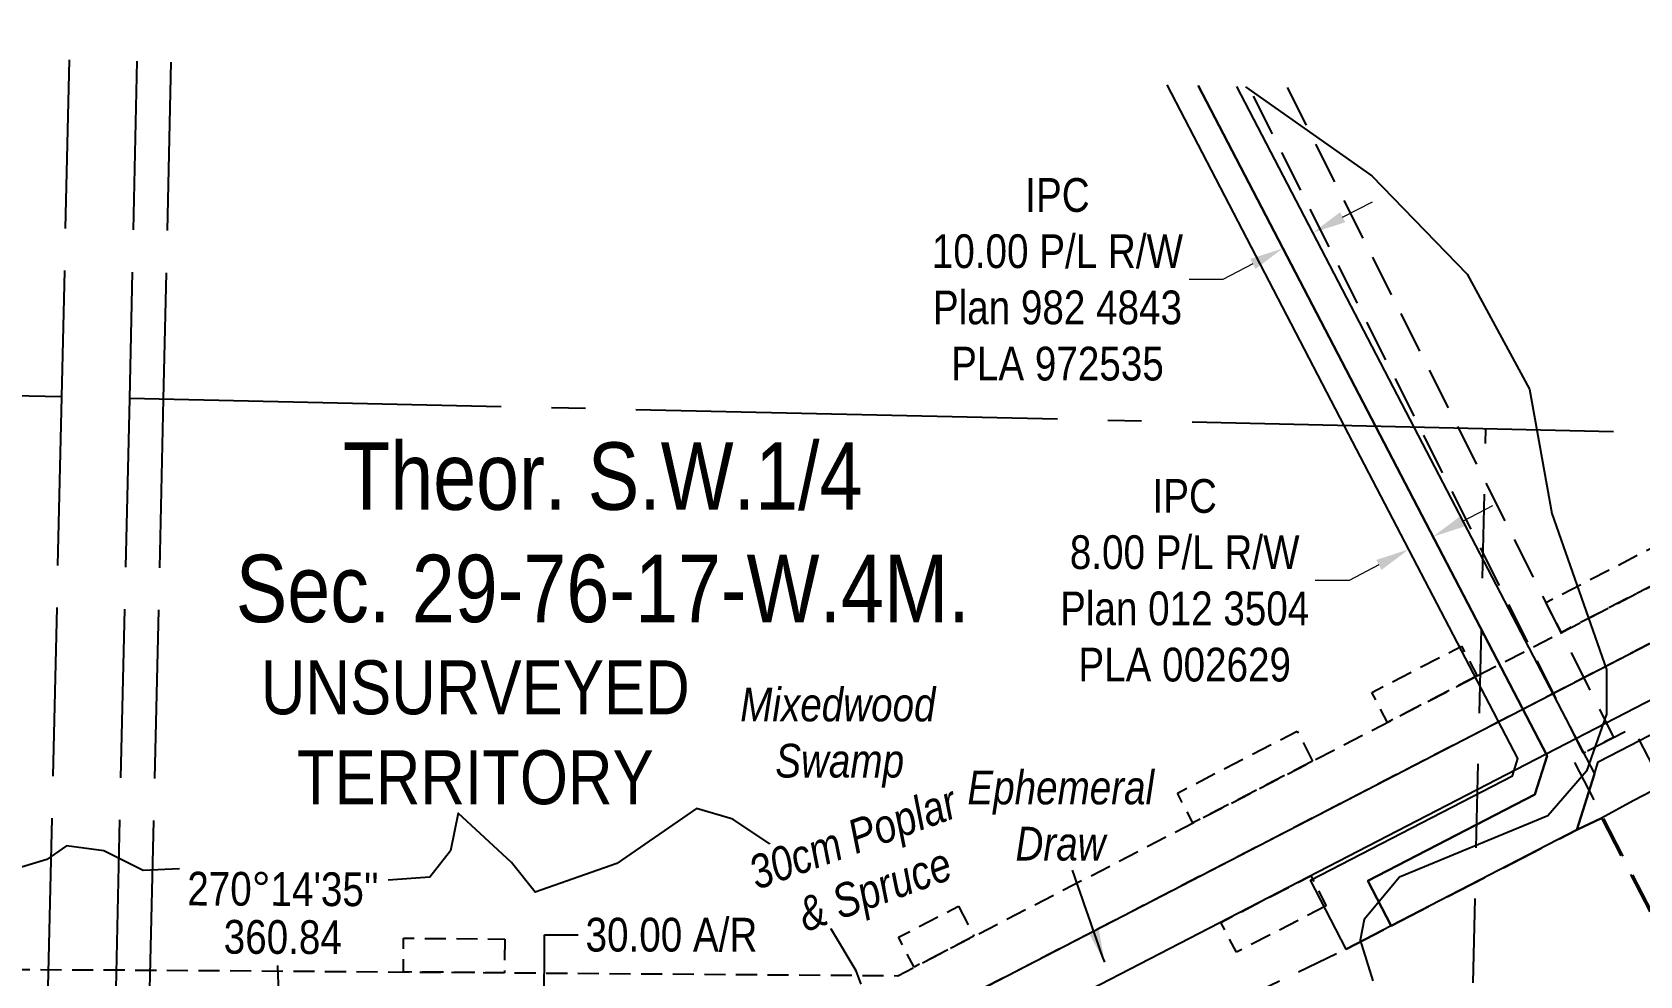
# Model space of a CAD drawing. Extents: x 395420 to 400963, y 6163329 to 6167492.
# Drawn here: x 397994.4 to 398471.2, y 6164101.2 to 6164381 of the extents above; entities that cross this region are included whole.
import ezdxf
from ezdxf.enums import TextEntityAlignment as Align

# ---------------------------------------------------------------- set-up
doc = ezdxf.new("R2010")
doc.units = 0
doc.header["$LTSCALE"] = 5
doc.header["$PDSIZE"] = 0.5
for name, pattern in [('foc-ACCESSROAD', [3.75, 2.5, -1.25]), ('foc-LSD', [8, 5, -3]), ('foc-QUARTERLINE', [33, 25, -3, 2, -3]), ('foc-UNSURVEYED', [12.5, 10, -2.5]), ('HIDDEN2', [1.875, 1.25, -0.625])]:
    doc.linetypes.add(name, pattern=pattern)
doc.layers.get('Defpoints').update_dxf_attribs({"color": 9})
for name, color, linetype in [('C-AR', 13, 'foc-ACCESSROAD'), ('C-RW', 13, 'Continuous'), ('C-SYMBOL', 7, 'Continuous'), ('C-WS', 13, 'foc-ACCESSROAD'), ('F-RW', 190, 'Continuous'), ('L-BD1', 253, 'Continuous'), ('L-QSEC', 8, 'foc-QUARTERLINE'), ('L-SECTION-LSD', 7, 'foc-LSD'), ('L-UNS-T', 3, 'Continuous'), ('L-USEC', 7, 'foc-UNSURVEYED'), ('P-TXT', 4, 'Continuous'), ('T-BUSH-T', 110, 'Continuous'), ('T-EXISTING TFA', 220, 'HIDDEN2'), ('T-WATER-T', 170, 'Continuous'), ('WETLAND', 143, 'Continuous')]:
    doc.layers.add(name, color=color, linetype=linetype)
doc.layers.add('C-RW-T', color=13, linetype='Continuous', lineweight=9)
doc.styles.add('175L', font='ARIALN.TTF', dxfattribs={"height": 20})
doc.styles.add('80CG', font='ARIALN.TTF', dxfattribs={"height": 10})
doc.styles.add('80L', font='ARIALN.TTF', dxfattribs={"height": 10})
doc.dimstyles.new('Compass 5 000', dxfattribs={"dimscale": 5, "dimtxt": 9, "dimasz": 2, "dimexe": 0.2, "dimexo": 0.0625, "dimgap": 0.5, "dimtad": 0, "dimtih": 1, "dimtoh": 1, "dimzin": 0, "dimdsep": 46, "dimtxsty": '80CG', "dimcen": 0.1, "dimse1": 1, "dimse2": 1, "dimclrd": 256, "dimclrt": 256, "dimaunit": 1, "dimadec": 4, "dimazin": 0, "dimtfac": 0.06, "dimtofl": 0, "dimtmove": 0, "dimatfit": 1, "dimfxl": 0.2, "dimtolj": 1, "dimtzin": 0, "dimlwd": -1, "dimarcsym": 0})

# ---------------------------------------------------------------- blocks, each defined once
blk = doc.blocks.new('*D37')
at = {"layer": 'C-RW-T', "transparency": 16777216}
for p, q in [((398383.03, 6164326.12), (398391.9, 6164330.73)), ((398356.42, 6164312.27), (398347.55, 6164307.65)), ((398347.55, 6164307.65), (398337.55, 6164307.65))]:
    blk.add_line(p, q, dxfattribs=at)
for points in [[(398382.26, 6164327.59), (398383.8, 6164324.64), (398374.16, 6164321.5)], [(398355.65, 6164313.75), (398357.19, 6164310.79), (398365.29, 6164316.88)]]:
    blk.add_solid(points, dxfattribs=at)
at = {"layer": 'Defpoints', "color": 0, "transparency": 16777216}
for p in [(398374.16, 6164321.5), (398429.84, 6164214.51), (398420.97, 6164209.89)]:
    blk.add_point(p, dxfattribs=at)
at = {"layer": 'C-RW-T', "transparency": 16777216, "insert": (398298.46, 6164307.65), "char_height": 10, "attachment_point": 5, "style": '80CG'}
blk.add_mtext('\\A1;IPC\\P10.00 P/L R/W\\PPlan 982 4843\\PPLA 972535', dxfattribs=at)
blk = doc.blocks.new('*D38')
at = {"layer": 'C-RW-T', "transparency": 16777216}
for p, q in [((398418.67, 6164235.99), (398427.54, 6164240.62)), ((398393.78, 6164223.02), (398384.92, 6164218.39)), ((398384.92, 6164218.39), (398374.92, 6164218.39))]:
    blk.add_line(p, q, dxfattribs=at)
for points in [[(398417.9, 6164237.47), (398419.44, 6164234.52), (398409.8, 6164231.37)], [(398393.01, 6164224.49), (398394.56, 6164221.54), (398402.65, 6164227.64)]]:
    blk.add_solid(points, dxfattribs=at)
at = {"layer": 'Defpoints', "color": 0, "transparency": 16777216}
for p in [(398406.21, 6164238.25), (398399.06, 6164234.52), (398402.65, 6164227.64)]:
    blk.add_point(p, dxfattribs=at)
at = {"layer": 'C-RW-T', "transparency": 16777216, "insert": (398336.19, 6164218.39), "char_height": 10, "attachment_point": 5, "style": '80CG'}
blk.add_mtext('\\A1;IPC\\P8.00 P/L R/W^JPlan 012 3504\\PPLA 002629', dxfattribs=at)
blk = doc.blocks.new('*D105')
at = {"layer": 'Defpoints', "color": 0, "transparency": 16777216}
for p in [(398146.1, 6164059.41), (398169.7, 6164059.31), (398169.58, 6164029.32)]:
    blk.add_point(p, dxfattribs=at)
at = {"layer": 'P-TXT', "transparency": 16777216}
for p, q in [((398146.15, 6164069.41), (398146.33, 6164113.29)), ((398146.33, 6164113.29), (398156.33, 6164113.29)), ((398145.93, 6164019.42), (398145.89, 6164009.42))]:
    blk.add_line(p, q, dxfattribs=at)
for points in [[(398144.48, 6164069.42), (398147.81, 6164069.4), (398146.1, 6164059.41)], [(398144.27, 6164019.43), (398147.6, 6164019.42), (398145.98, 6164029.42)]]:
    blk.add_solid(points, dxfattribs=at)
at = {"layer": 'P-TXT', "transparency": 16777216, "insert": (398184, 6164113.29), "char_height": 10, "attachment_point": 5, "style": '80CG'}
blk.add_mtext('\\A1;30.00 A/R', dxfattribs=at)

msp = doc.modelspace()

# ---------------------------------------------------------------- linework, layer by layer
at = {"layer": 'C-AR', "flags": 128}
for points in [[(398366.587, 6164364.551), (398463.382, 6164171.845), (398454.446, 6164167.23), (398355.205, 6164364.806)], [(398790.187, 6163330.805), (398648.178, 6163769.012), (398643.597, 6163780.496), (398636.819, 6163794.143), (398629.637, 6163806.577), (398618.399, 6163821.993), (398615.585, 6163825.086), (398531.058, 6163989.356), (398539.939, 6163993.944), (398539.916, 6163993.989), (398451.27, 6164165.589), (398469.032, 6164174.765), (398557.686, 6164003.15), (398640.436, 6163842.333), (398641.674, 6163840.972), (398654.808, 6163822.956), (398663.258, 6163808.327), (398670.999, 6163792.742), (398676.4, 6163779.202), (398821.947, 6163330.076)]]:
    msp.add_lwpolyline(points, dxfattribs=at)
at = {"layer": 'C-RW'}
for points in [[(398340.171, 6164365.144), (398392.852, 6164263.918), (398443.628, 6164166.366), (398440.04, 6164154.898), (398390.507, 6164129.305), (398397.391, 6164115.985), (398384.054, 6164109.099), (398373.512, 6164129.544), (398433.4, 6164160.475), (398435.005, 6164165.606), (398383.62, 6164264.125), (398331.003, 6164365.35)], [(398351.573, 6164364.888), (398404.256, 6164263.661), (398457.671, 6164161.034), (398452.483, 6164144.452), (398397.391, 6164115.985), (398390.507, 6164129.305), (398440.04, 6164154.898), (398443.628, 6164166.366), (398392.852, 6164263.918), (398340.171, 6164365.144)], [(398824.466, 6163330.018), (398769.569, 6163506.294), (398694.69, 6163736.896), (398557.686, 6164003.15), (398550.918, 6164015.116), (398532.148, 6164051.437), (398524.676, 6164065.897), (398477.424, 6164157.338), (398469.174, 6164153.075), (398459.756, 6164147.882), (398452.483, 6164144.452), (398457.671, 6164161.034), (398458.781, 6164164.583), (398465.337, 6164167.971), (398479.42, 6164175.248), (398522.265, 6164092.338), (398538.244, 6164100.585), (398547.19, 6164105.203), (398565.08, 6164114.437), (398684.064, 6164257.388), (398765.799, 6164355.589)]]:
    msp.add_lwpolyline(points, dxfattribs=at)
at = {"layer": 'C-WS'}
msp.add_lwpolyline([(398510.764, 6164049.182), (398518.24, 6164034.727), (398533.117, 6164005.959), (398539.459, 6163993.696), (398433.316, 6163938.854), (398353.038, 6164094.225), (398384.054, 6164109.099), (398397.391, 6164115.985), (398452.483, 6164144.452), (398459.756, 6164147.882), (398505.661, 6164059.057), (398510.764, 6164049.182)], close=True, dxfattribs=at)
at = {"layer": 'L-QSEC'}
for p, q in [((398003.141, 6164272.841), (397233.154, 6164290.115)), ((398793.307, 6164255.103), (398023.245, 6164272.39))]:
    msp.add_line(p, q, dxfattribs=at)
at = {"layer": 'L-SECTION-LSD'}
msp.add_line((398407.037, 6163459.25), (398425.53, 6164263.359), dxfattribs=at)
at = {"layer": 'L-USEC'}
for p, q in [((398005.383, 6164372.816), (398003.141, 6164272.841)), ((398025.487, 6164372.365), (398023.245, 6164272.39)), ((398035.539, 6164372.14), (398033.297, 6164272.165)), ((398003.141, 6164272.841), (397984.603, 6163468.738)), ((398023.245, 6164272.378), (398004.708, 6163468.286)), ((398033.297, 6164272.146), (398014.991, 6163478.112))]:
    msp.add_line(p, q, dxfattribs=at)
at = {"layer": 'T-EXISTING TFA', "flags": 128}
for points in [[(398484.137, 6164221.742), (398447.903, 6164203.002), (398443.288, 6164211.868), (398479.548, 6164230.622), (398484.137, 6164221.742)], [(398422.934, 6164190.087), (398396.298, 6164176.311), (398391.706, 6164185.19), (398418.321, 6164198.955), (398422.934, 6164190.087)], [(398374.137, 6164164.849), (398338.622, 6164146.48), (398334.03, 6164155.359), (398369.545, 6164173.727), (398374.137, 6164164.849)], [(398378.148, 6164121.908), (398351.518, 6164108.135), (398346.926, 6164117.014), (398373.562, 6164130.79), (398378.148, 6164121.908)], [(398269.111, 6164121.782), (398273.703, 6164112.904), (398255.946, 6164103.719), (398251.354, 6164112.598), (398269.111, 6164121.782)], [(398134.558, 6164112.074), (398134.483, 6164102.079), (398104.496, 6164102.304), (398104.571, 6164112.3), (398134.558, 6164112.074)]]:
    msp.add_lwpolyline(points, close=True, dxfattribs=at)
at = {"layer": 'WETLAND'}
for points in [[(398038.118, 6164132.918), (398027.355, 6164132.417), (398015.676, 6164138.256), (398004.63, 6164139.688), (397998.742, 6164135.629), (397987.063, 6164132.125), (397980.64, 6164148.183), (397975.968, 6164159.57), (397967.501, 6164182.052), (397967.501, 6164201.322), (397969.253, 6164218.548), (397954.946, 6164234.606), (397933.341, 6164253), (397928.393, 6164262.208), (397905.395, 6164285.684), (397890.944, 6164309.914), (397871.255, 6164348.031), (397853.427, 6164376.067)], [(398354.236, 6164364.828), (398391.698, 6164338.396), (398420.003, 6164309.25), (398438.436, 6164275.11), (398445.095, 6164238.289), (398461.257, 6164191.979), (398461.257, 6164178.749), (398455.326, 6164161.869), (398443.921, 6164148.64), (398399.907, 6164130.373), (398389.396, 6164117.818), (398388.228, 6164111.687), (398392.024, 6164099.716)]]:
    msp.add_lwpolyline(points, dxfattribs=at)

# ---------------------------------------------------------------- texts
at = {"layer": 'C-SYMBOL', "color": 3, "insert": (398163.626, 6164259.356), "char_height": 19.99232, "width": 378.06759, "attachment_point": 2, "style": '175L'}
msp.add_mtext('Theor. S.W.1/4 \\PSec. 29-76-17-W.4M.', dxfattribs=at)
at = {"layer": 'L-BD1', "style": '80L'}
for s, height, p in [("270°14'35''", 9.99616, (398068.805, 6164126.909)), ('360.84', 9.9962, (398068.745, 6164112.664))]:
    msp.add_text(s, height=height, rotation=359.7563, dxfattribs=at).set_placement(p, align=Align.MIDDLE)
at = {"layer": 'L-UNS-T', "color": 3, "insert": (398125.831, 6164173.266), "char_height": 15.99386, "attachment_point": 5, "style": '80L', "bg_fill": 3, "box_fill_scale": 1.15, "bg_fill_color": 256, "bg_fill_true_color": 256, "bg_fill_transparency": 0}
msp.add_mtext_dynamic_manual_height_columns('UNSURVEYED TERRITORY', width=126.41375, gutter_width=47.5, heights=[0], dxfattribs=at)
at = {"layer": 'T-WATER-T', "insert": (398271.425, 6164162.011), "char_height": 9.99616, "attachment_point": 1, "style": '80L'}
msp.add_mtext_dynamic_manual_height_columns('\\pi0.33688;{\\fArial Narrow|b0|i1|c0|p34;Ephemeral \\P\\pi14.598;Draw}', width=55.97995, gutter_width=50, heights=[0], dxfattribs=at)
at = {"layer": 'WETLAND', "insert": (398199.445, 6164186.624), "char_height": 9.99616, "attachment_point": 1, "style": '80L'}
msp.add_mtext_dynamic_manual_height_columns('\\pi4.9437;{\\fArial Narrow|b0|i1|c0|p34;Mixedwood \\P\\pi15.346;Swamp}', width=67.81194, gutter_width=50, heights=[0], dxfattribs=at)

# ---------------------------------------------------------------- dimensions: what is measured, and where the dimension line sits
at = {"layer": 'C-RW-T'}
for base, p1, p2, angle, text, picture, middle in [((398374.157, 6164321.499), (398420.975, 6164209.89), (398429.842, 6164214.505), 27.49483, 'IPC\\P10.00 P/L R/W\\PPlan 982 4843\\PPLA 972535', '*D37', (398298.462, 6164307.651)), ((398402.651, 6164227.641), (398406.214, 6164238.252), (398399.063, 6164234.522), 207.54385, 'IPC\\P8.00 P/L R/W^JPlan 012 3504\\PPLA 002629', '*D38', (398336.194, 6164218.392))]:
    dim = msp.add_linear_dim(base=base, p1=p1, p2=p2, angle=angle, text=text, dimstyle='Compass 5 000', dxfattribs=at)
    dim.commit()
    dim.dimension.update_dxf_attribs({"geometry": picture, "text_midpoint": middle, "dimtype": 161})
at = {"layer": 'P-TXT'}
dim = msp.add_linear_dim(base=(398146.104, 6164059.412), p1=(398169.575, 6164029.323), p2=(398169.703, 6164059.311), angle=89.7563, text='30.00 A/R', dimstyle='Compass 5 000', dxfattribs=at)
dim.commit()
dim.dimension.update_dxf_attribs({"geometry": '*D105', "text_midpoint": (398184.001, 6164113.294), "dimtype": 161})

# ---------------------------------------------------------------- leaders
at = {"layer": 'L-BD1', "path_type": 1}
msp.add_leader([(398069.085, 6164059.739), (398067.288, 6164104.221)], dimstyle='Compass 5 000', override={"dimgap": 0.5, "dimtad": 0}, dxfattribs=at)
at = {"layer": 'T-WATER-T', "path_type": 1}
msp.add_leader([(398312.466, 6164105.209), (398302.879, 6164132.477)], dimstyle='Compass 5 000', override={"dimgap": 0.5, "dimtad": 0}, dxfattribs=at)

# ---------------------------------------------------------------- next in the draw order: linework, layer by layer
at = {"layer": 'F-RW'}
msp.add_lwpolyline([(398819.596, 6163429.714), (398803.781, 6163430.069), (398779.086, 6163509.362), (398703.953, 6163740.81), (398566.593, 6164007.788), (398475.71, 6164183.622), (398258.269, 6164071.159), (398029.757, 6164072.877), (397223.236, 6164075.799), (397110.558, 6164060.412), (396393.946, 6164063.467), (396388.164, 6164065.804), (396388.539, 6164081.825), (396396.893, 6164078.448), (397109.57, 6164075.41), (397222.244, 6164090.796), (398029.841, 6164087.871), (398254.674, 6164086.181), (398482.143, 6164203.83), (398579.919, 6164014.66), (398717.84, 6163746.592), (398793.375, 6163513.906), (398819.596, 6163429.714)], close=True, dxfattribs=at)
at = {"layer": 'T-EXISTING TFA', "flags": 128}
msp.add_lwpolyline([(398422.934, 6164190.087), (398438.916, 6164198.353), (398447.903, 6164203.002), (398484.137, 6164221.742), (398491.022, 6164208.422), (398454.827, 6164189.702), (398445.836, 6164185.052), (398429.854, 6164176.786), (398254.674, 6164086.181), (398029.841, 6164087.871), (397222.244, 6164090.796), (397109.57, 6164075.41), (396396.893, 6164078.448), (396388.539, 6164081.825), (396388.913, 6164097.846), (396399.839, 6164093.43), (397108.583, 6164090.409), (397221.252, 6164105.794), (398029.924, 6164102.865), (398251.079, 6164101.202), (398422.934, 6164190.087)], close=True, dxfattribs=at)
at = {"layer": 'WETLAND'}
msp.add_lwpolyline([(398240.301, 6164098.706), (398238.74, 6164102.636), (398218.302, 6164136.797), (398202.244, 6164147.599), (398191.441, 6164150.811), (398167.792, 6164134.461), (398143.558, 6164125.994), (398136.551, 6164134.753), (398120.785, 6164149.351), (398118.449, 6164138.256), (398112.318, 6164130.373), (398099.977, 6164129.568)], dxfattribs=at)

# ---------------------------------------------------------------- next in the draw order: texts
at = {"layer": 'T-BUSH-T', "insert": (398205.547, 6164135.825), "char_height": 9.99616, "attachment_point": 1, "rotation": 20, "style": '80L', "bg_fill": 3, "box_fill_scale": 1.15, "bg_fill_color": 256, "bg_fill_true_color": 256, "bg_fill_transparency": 0}
msp.add_mtext_dynamic_manual_height_columns('\\pi0.3762;{\\fArial Narrow|b0|i1|c0|p34;30cm Poplar \\P\\pi9.745;& Spruce}', width=65.40696, gutter_width=100, heights=[0], dxfattribs=at)

doc.saveas('drawing.dxf')
